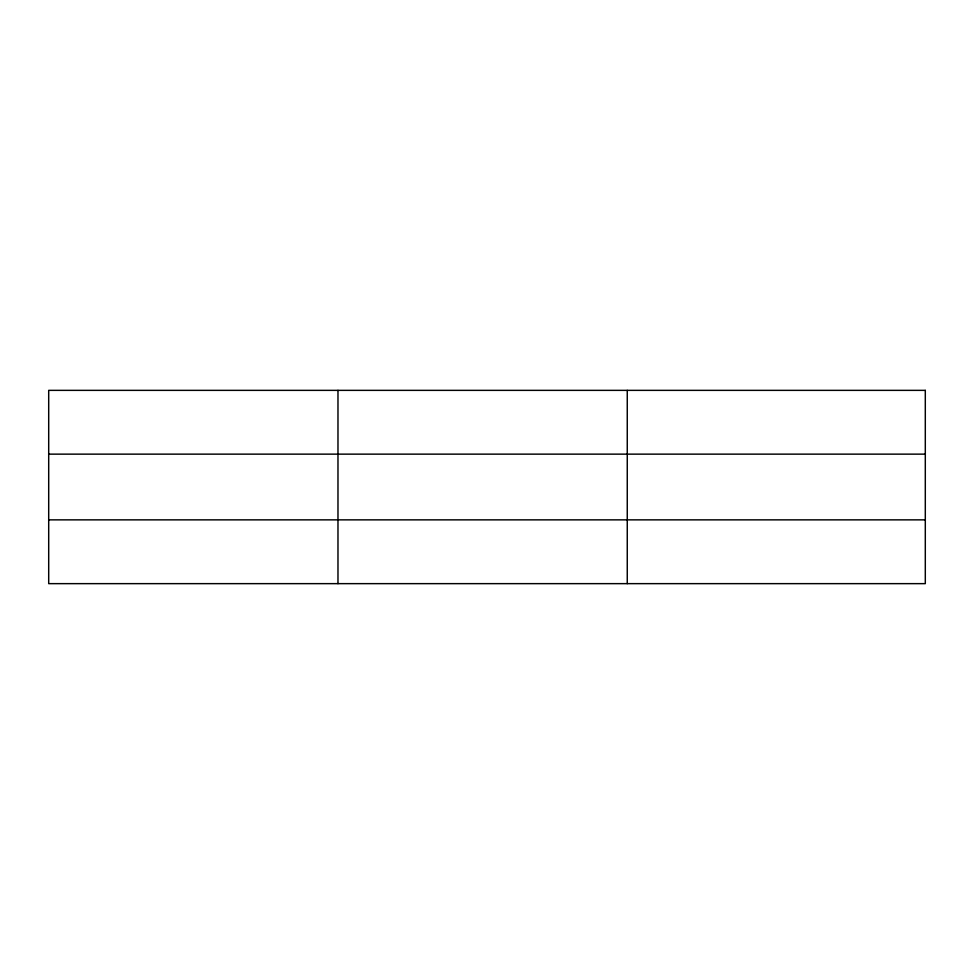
<?xml version="1.0" encoding="UTF-8"?>
<svg xmlns="http://www.w3.org/2000/svg" width="974" height="974" viewBox="0 0 974 974"><rect width="100%" height="100%" fill="white"/><g stroke="black" fill="none" stroke-linecap="round" stroke-linejoin="round"><path stroke-width="1.46" d="M337.978 583.645L337.978 390.355M627.256 583.645L627.256 390.355M48.7 454.14L925.3 454.14M48.7 519.86L925.3 519.86M925.3 390.355L925.3 583.645L48.7 583.645L48.7 390.355L925.3 390.355"/></g></svg>
